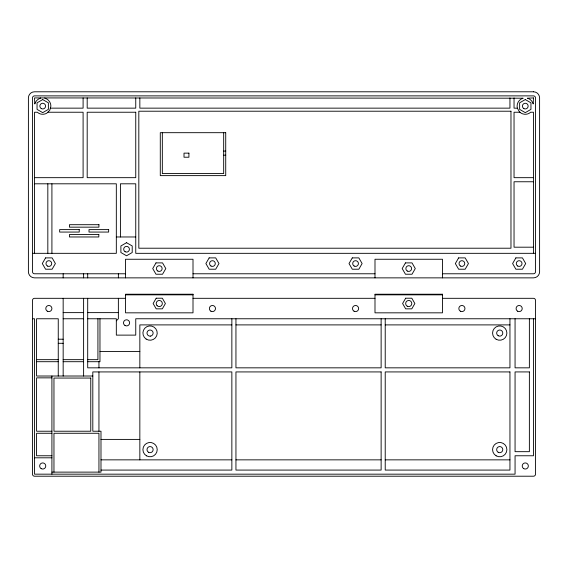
<?xml version="1.0" encoding="UTF-8"?>
<svg xmlns="http://www.w3.org/2000/svg" width="568" height="568" viewBox="0 0 568 568"><rect width="100%" height="100%" fill="white"/><g stroke="black" fill="none" stroke-linecap="round" stroke-linejoin="round"><path stroke-width="0.85" d="M34.534 253.328L34.534 112.237L37.389 112.237L38.624 113.188A8.179 8.179 0 0 0 46.803 113.188L49.799 110.192L50.893 106.102A8.179 8.179 0 0 0 44.829 98.2L44.829 97.923M116.326 320.806L118.371 318.762L118.371 298.314M50.623 108.147L83.098 108.147L83.098 97.923M533.466 253.328L533.466 112.237L530.611 112.237L529.376 113.188A8.179 8.179 0 0 1 521.197 113.188L519.5 111.889L517.384 108.218L514.04 108.147L514.04 97.923M48.039 112.237L83.098 112.237L83.098 177.67L34.534 177.67M519.961 112.237L514.04 112.237L514.04 177.67L533.466 177.67M223.678 151.088L225.723 151.088M223.678 155.178L225.723 155.178M533.466 181.76L514.04 181.76L514.04 247.194L533.466 247.194M34.534 183.805L116.326 183.805L116.326 253.328L32.49 253.328M116.326 236.97L135.752 236.97M535.51 253.328L135.752 253.328L135.752 183.805L120.416 183.805L120.416 236.97M125.528 273.776L34.534 273.776A2.045 2.045 0 0 1 32.49 271.731L32.49 97.923A2.045 2.045 0 0 1 34.534 95.878L533.466 95.878A2.045 2.045 0 0 1 535.51 97.923L535.51 271.731A2.045 2.045 0 0 1 533.466 273.776L442.472 273.776M193.006 273.776L374.994 273.776M125.528 294.835L193.006 294.835M374.994 294.835L442.472 294.835M125.528 298.314L34.534 298.314A2.045 2.045 0 0 0 32.49 300.358L32.49 474.166A2.045 2.045 0 0 0 34.534 476.211L533.466 476.211A2.045 2.045 0 0 0 535.51 474.166L535.51 300.358A2.045 2.045 0 0 0 533.466 298.314L442.472 298.314M193.006 298.314L374.994 298.314M63.162 312.627L83.61 312.627M87.699 312.627L118.371 312.627M32.49 318.762L34.534 318.762L34.534 474.166L515.062 474.166L515.062 455.763L533.466 455.763L533.466 318.762M63.162 318.762L83.61 318.762M87.699 318.762L116.326 318.762L116.326 335.12L135.752 335.12L135.752 318.762L535.51 318.762M231.858 324.896L139.842 324.896L139.842 367.837M235.947 324.896L381.128 324.896M385.218 324.896L509.95 324.896M58.255 339.21L63.162 339.21M58.255 343.299L63.162 343.299M99.968 351.478L139.842 351.478M36.579 359.658L58.255 359.658M63.162 359.658L83.61 359.658M87.699 359.658L97.923 359.658L97.923 318.762M36.579 361.702L58.255 361.702M63.162 361.702L83.61 361.702M87.699 361.702L99.968 361.702L99.968 318.762M92.811 376.016L36.579 376.016L36.579 318.762L58.255 318.762L58.255 376.016M51.915 377.855L36.579 377.855L36.579 431.226L51.915 431.226M51.915 433.27L36.579 433.27L36.579 455.763L51.915 455.763M100.99 439.405L139.842 439.405M34.534 457.808L51.915 457.808M100.99 459.853L231.858 459.853M235.947 459.853L381.128 459.853M385.218 459.853L509.95 459.853M100.99 470.077L231.858 470.077L231.858 371.926L92.811 371.926L92.811 431.226L100.99 431.226L100.99 472.122L51.915 472.122M517.384 108.218L517.107 106.102A8.179 8.179 0 0 1 523.171 98.2L34.534 97.923L34.811 103.987A8.179 8.179 0 0 1 40.598 98.2L40.598 97.923M529.376 318.762L529.376 367.837L515.062 367.837L515.062 318.762M509.95 97.923L509.95 108.147L139.842 108.147L139.842 97.923M509.95 318.762L509.95 367.837L385.218 367.837L385.218 318.762M442.472 277.866L442.472 259.256L374.994 259.256L374.994 277.866M381.128 318.762L381.128 367.837L235.947 367.837L235.947 318.762M231.858 318.762L231.858 367.837L87.699 367.837L87.699 298.314M223.678 132.685L223.678 173.581L162.334 173.581L162.334 132.685M193.006 277.866L193.006 259.256L125.528 259.256L125.528 277.866M139.842 371.926L139.842 459.853M135.752 97.923L135.752 108.147L87.188 108.147L87.188 97.923M118.371 273.776L118.371 277.866M98.946 361.702L98.946 367.837M98.946 371.926L98.946 431.226M98.946 472.122L98.946 433.27L53.96 433.27L53.96 472.122M87.699 273.776L87.699 277.866M83.61 273.776L83.61 277.866M83.61 298.314L83.61 376.016M63.162 273.776L63.162 277.866M63.162 298.314L63.162 376.016M51.915 183.805L51.915 253.328M51.915 376.016L51.915 474.166M47.826 183.805L47.826 253.328M98.832 234.513L98.796 236.97L69.445 236.97L69.445 234.513L98.832 234.513M98.946 224.701L98.917 227.157L69.445 227.157L69.445 224.701L98.946 224.701M108.673 229.607L108.644 232.064L89.013 232.064L89.013 229.607L108.673 229.607M45.575 257.886L42.302 263.552L45.575 269.218L52.121 269.218L55.394 263.552L52.121 257.886L45.575 257.886M155.994 262.892L152.721 268.565L155.994 274.23L162.54 274.23L165.813 268.565L162.54 262.892L155.994 262.892M156.2 298.214L153.133 303.525L156.2 308.843L162.334 308.843L165.402 303.525L162.334 298.214L156.2 298.214M209.159 257.886L205.886 263.552L209.159 269.218L215.705 269.218L218.978 263.552L215.705 257.886L209.159 257.886M352.295 257.886L349.022 263.552L352.295 269.218L358.841 269.218L362.114 263.552L358.841 257.886L352.295 257.886M405.46 262.892L402.187 268.565L405.46 274.23L412.006 274.23L415.279 268.565L412.006 262.892L405.46 262.892M405.666 298.214L402.598 303.525L405.666 308.843L411.8 308.843L414.867 303.525L411.8 298.214L405.666 298.214M458.625 257.886L455.351 263.552L458.625 269.218L465.171 269.218L468.444 263.552L465.171 257.886L458.625 257.886M515.879 257.886L512.606 263.552L515.879 269.218L522.425 269.218L525.698 263.552L522.425 257.886L515.879 257.886M42.714 99.556L37.048 102.829L37.048 109.376L42.714 112.649L48.379 109.376L48.379 102.829L42.714 99.556M126.55 242.692L120.885 245.965L120.885 252.511L126.55 255.785L132.216 252.511L132.216 245.965L126.55 242.692M525.286 99.556L519.621 102.829L519.621 109.376L525.286 112.649L530.952 109.376L530.952 102.829L525.286 99.556M533.466 91.789L34.534 91.789A6.134 6.134 0 0 0 28.4 97.923L28.4 271.731A6.134 6.134 0 0 0 34.534 277.866L533.466 277.866A6.134 6.134 0 0 0 539.6 271.731L539.6 97.923A6.134 6.134 0 0 0 533.466 91.789M533.466 97.923L527.402 98.2A8.179 8.179 0 0 1 533.189 103.987L533.466 97.923M510.973 111.214L138.819 111.214L138.819 248.216L510.973 248.216L510.973 111.214M135.752 112.237L87.188 112.237L87.188 177.67L135.752 177.67L135.752 112.237M225.723 132.685L160.29 132.685L160.29 175.626L225.723 175.626L225.723 132.685M188.917 153.133L184.011 153.133L184.011 157.222L188.917 157.222L188.917 153.133M79.229 229.607L59.654 229.607L59.654 232.064L79.229 232.064L79.229 229.607M193.006 294.224L125.528 294.224L125.528 312.833L193.006 312.833L193.006 294.224M442.472 294.224L374.994 294.224L374.994 312.833L442.472 312.833L442.472 294.224M381.128 371.926L235.947 371.926L235.947 470.077L381.128 470.077L381.128 371.926M509.95 371.926L385.218 371.926L385.218 470.077L509.95 470.077L509.95 371.926M529.376 371.926L515.062 371.926L515.062 451.674L529.376 451.674L529.376 371.926M90.766 378.061L53.96 378.061L53.96 431.226L90.766 431.226L90.766 378.061M150.328 336.128L149.526 336.093A3.067 3.067 0 0 1 147.552 331.314A3.067 3.067 0 0 1 152.721 331.549A3.067 3.067 0 0 1 150.328 336.128M157.833 271.042A2.861 2.861 0 0 0 162.128 268.565A2.861 2.861 0 0 0 157.833 266.08A2.861 2.861 0 0 0 157.833 271.042M407.299 271.042A2.861 2.861 0 0 0 411.594 268.565A2.861 2.861 0 0 0 407.299 266.08A2.861 2.861 0 0 0 407.299 271.042M47.414 266.03A2.861 2.861 0 0 0 51.709 263.552A2.861 2.861 0 0 0 47.414 261.074A2.861 2.861 0 0 0 47.414 266.03M125.116 251.716A2.861 2.861 0 0 0 129.412 249.238A2.861 2.861 0 0 0 125.116 246.761A2.861 2.861 0 0 0 125.116 251.716M210.998 266.03A2.861 2.861 0 0 0 215.293 263.552A2.861 2.861 0 0 0 210.998 261.074A2.861 2.861 0 0 0 210.998 266.03M354.134 266.03A2.861 2.861 0 0 0 358.429 263.552A2.861 2.861 0 0 0 354.134 261.074A2.861 2.861 0 0 0 354.134 266.03M460.463 266.03A2.861 2.861 0 0 0 464.759 263.552A2.861 2.861 0 0 0 460.463 261.074A2.861 2.861 0 0 0 460.463 266.03M517.718 266.03A2.861 2.861 0 0 0 522.013 263.552A2.861 2.861 0 0 0 517.718 261.074A2.861 2.861 0 0 0 517.718 266.03M157.102 305.698A3.067 3.067 0 0 0 162.228 304.32A3.067 3.067 0 0 0 158.472 300.564A3.067 3.067 0 0 0 157.102 305.698M407.199 306.188A3.067 3.067 0 0 0 411.8 303.525A3.067 3.067 0 0 0 407.199 300.87A3.067 3.067 0 0 0 407.199 306.188M47.314 311.193A3.067 3.067 0 0 0 51.915 308.538A3.067 3.067 0 0 0 47.314 305.882A3.067 3.067 0 0 0 47.314 311.193M125.017 325.507A3.067 3.067 0 0 0 129.618 322.851A3.067 3.067 0 0 0 125.017 320.196A3.067 3.067 0 0 0 125.017 325.507M210.898 311.193A3.067 3.067 0 0 0 215.499 308.538A3.067 3.067 0 0 0 210.898 305.882A3.067 3.067 0 0 0 210.898 311.193M354.034 311.193A3.067 3.067 0 0 0 358.635 308.538A3.067 3.067 0 0 0 354.034 305.882A3.067 3.067 0 0 0 354.034 311.193M460.364 311.193A3.067 3.067 0 0 0 464.965 308.538A3.067 3.067 0 0 0 460.364 305.882A3.067 3.067 0 0 0 460.364 311.193M517.618 311.193A3.067 3.067 0 0 0 522.219 308.538A3.067 3.067 0 0 0 517.618 305.882A3.067 3.067 0 0 0 517.618 311.193M41.279 108.58A2.861 2.861 0 0 0 45.575 106.102A2.861 2.861 0 0 0 41.279 103.624A2.861 2.861 0 0 0 41.279 108.58M523.852 108.58A2.861 2.861 0 0 0 528.148 106.102A2.861 2.861 0 0 0 523.852 103.624A2.861 2.861 0 0 0 523.852 108.58M41.18 468.643A3.067 3.067 0 0 0 45.781 465.987A3.067 3.067 0 0 0 41.18 463.332A3.067 3.067 0 0 0 41.18 468.643M523.753 468.643A3.067 3.067 0 0 0 528.354 465.987A3.067 3.067 0 0 0 523.753 463.332A3.067 3.067 0 0 0 523.753 468.643M148.532 452.284A3.067 3.067 0 0 0 153.133 449.629A3.067 3.067 0 0 0 148.532 446.973A3.067 3.067 0 0 0 148.532 452.284M498.193 452.284A3.067 3.067 0 0 0 502.794 449.629A3.067 3.067 0 0 0 498.193 446.973A3.067 3.067 0 0 0 498.193 452.284M498.193 335.731A3.067 3.067 0 0 0 502.794 333.075A3.067 3.067 0 0 0 498.193 330.42A3.067 3.067 0 0 0 498.193 335.731M496.148 455.827A7.157 7.157 0 0 0 506.883 449.629A7.157 7.157 0 0 0 496.148 443.43A7.157 7.157 0 0 0 496.148 455.827M146.487 455.827A7.157 7.157 0 0 0 157.222 449.629A7.157 7.157 0 0 0 146.487 443.43A7.157 7.157 0 0 0 146.487 455.827M146.153 339.068A7.157 7.157 0 0 0 157.208 333.466A7.157 7.157 0 0 0 146.835 326.692A7.157 7.157 0 0 0 146.153 339.068M496.148 339.274A7.157 7.157 0 0 0 506.883 333.075A7.157 7.157 0 0 0 496.148 326.877A7.157 7.157 0 0 0 496.148 339.274"/></g></svg>
